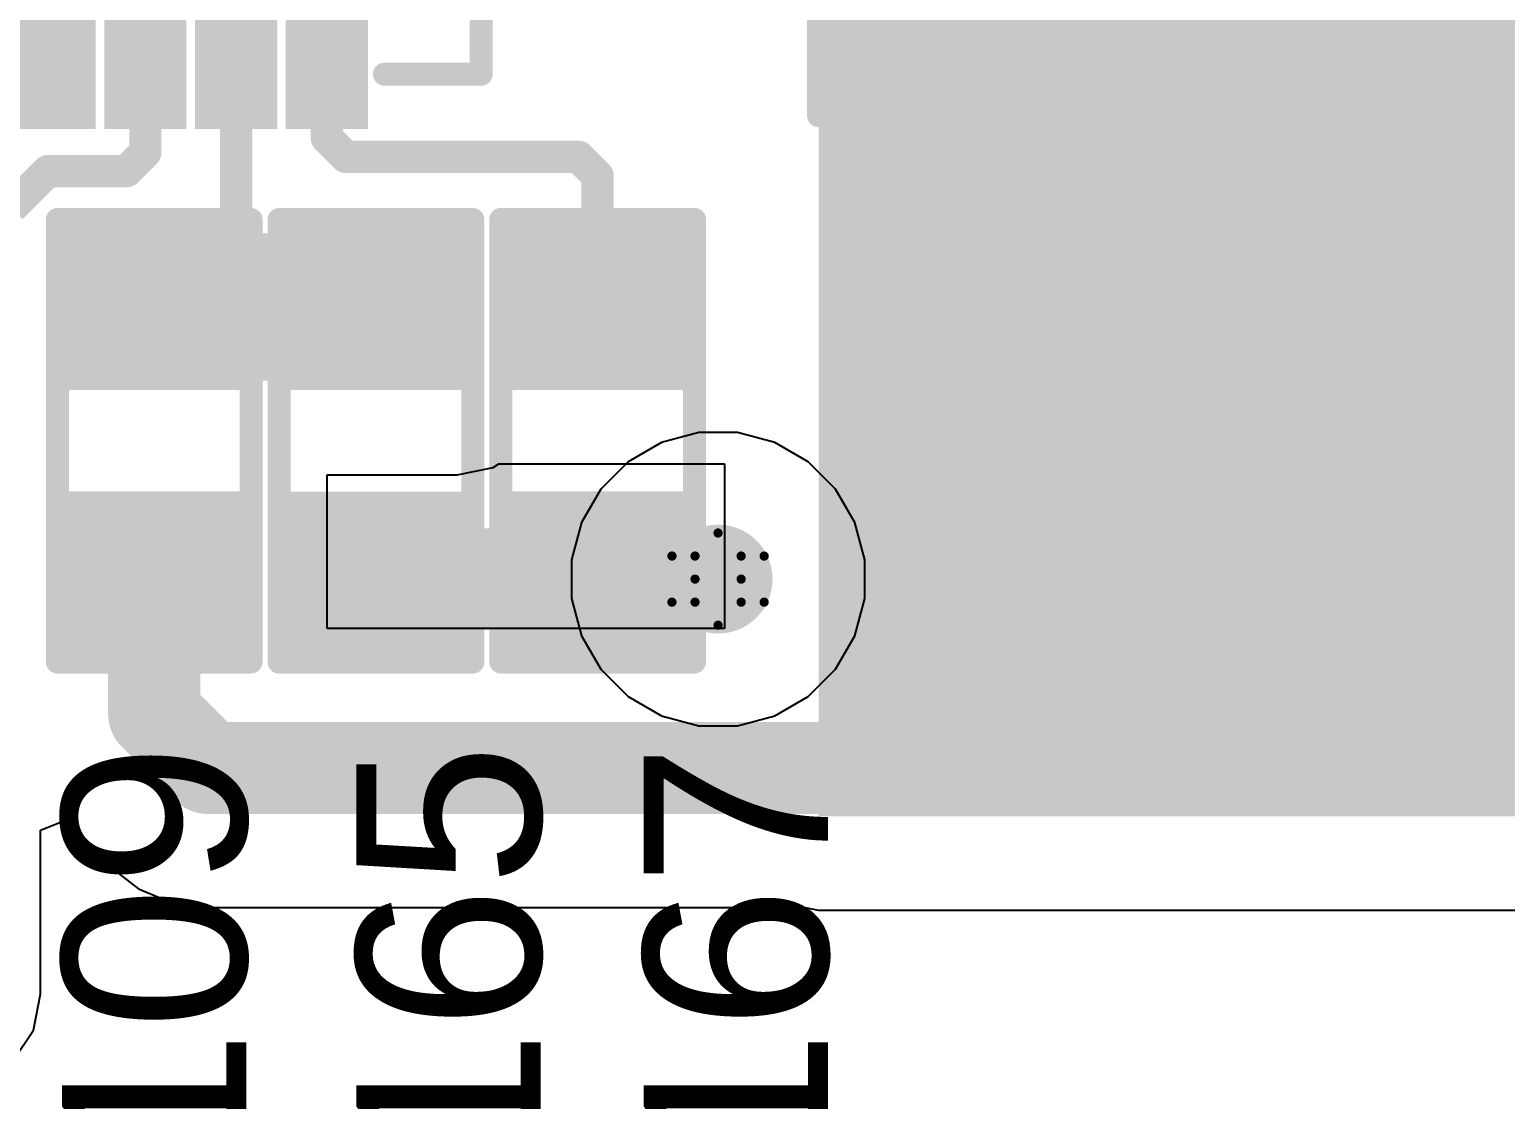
# Model space of a CAD drawing. Header units: inches. Extents: x -3 to 5437, y -3 to 5435.
# Drawn here: x 59.19 to 67.32, y 51.69 to 57.59 of the extents above; entities that cross this region are included whole.
import ezdxf

# ---------------------------------------------------------------- set-up
doc = ezdxf.new("R2010")
doc.units = ezdxf.units.IN
for name, color, linetype in [('Bottom Layer', 5, 'Continuous'), ('Bottom Solder', 6, 'Continuous'), ('Drill Drawing', 1, 'Continuous'), ('GND', 16, 'Continuous'), ('PWR', 76, 'Continuous'), ('Top Layer', 1, 'Continuous'), ('Top Overlay', 2, 'Continuous'), ('Top Paste', 8, 'Continuous'), ('Top Solder', 216, 'Continuous'), ('Via Holes', 16, 'Continuous')]:
    doc.layers.add(name, color=color, linetype=linetype)
doc.styles.add('Arial', font='', dxfattribs={"height": 0.2})
doc.styles.get('Arial').set_extended_font_data('Arial')

# ---------------------------------------------------------------- blocks, each defined once
blk = doc.blocks.new('C___0805_14')
at = {"layer": 'Top Layer'}
for points in [[(-1.524, 0.762), (-0.508, 0.762), (-0.508, -0.762), (-1.524, -0.762)], [(0.508, 0.762), (1.524, 0.762), (1.524, -0.762), (0.508, -0.762)]]:
    blk.add_hatch(color=1, dxfattribs=at).paths.add_polyline_path(points)
at = {"layer": 'Top Paste'}
for points in [[(-1.524, 0.762), (-0.508, 0.762), (-0.508, -0.762), (-1.524, -0.762)], [(0.508, 0.762), (1.524, 0.762), (1.524, -0.762), (0.508, -0.762)]]:
    blk.add_hatch(color=8, dxfattribs=at).paths.add_polyline_path(points)
at = {"layer": 'Top Solder'}
for points in [[(-1.594, 0.832), (-0.438, 0.832), (-0.438, -0.832), (-1.594, -0.832)], [(0.438, 0.832), (1.594, 0.832), (1.594, -0.832), (0.438, -0.832)]]:
    blk.add_hatch(color=216, dxfattribs=at).paths.add_polyline_path(points)
at = {"layer": 'Top Overlay'}
for points in [[(-1.6256, -0.8636, 0.127, 0.127, 0), (-1.6256, 0.8636, 0.127, 0.127, 0)], [(-0.6096, 0.8636, 0.127, 0.127, 0), (-1.6256, 0.8636, 0.127, 0.127, 0)], [(1.6256, 0.8636, 0.127, 0.127, 0), (0.6096, 0.8636, 0.127, 0.127, 0)], [(1.6256, -0.8636, 0.127, 0.127, 0), (1.6256, 0.8636, 0.127, 0.127, 0)], [(-0.6096, -0.8636, 0.127, 0.127, 0), (-1.6256, -0.8636, 0.127, 0.127, 0)], [(1.6256, -0.8636, 0.127, 0.127, 0), (0.6096, -0.8636, 0.127, 0.127, 0)]]:
    blk.add_lwpolyline(points, format="xyseb", dxfattribs=at)
for points in [[(-1.6574, 0.8636, 0.0635, 0.0635, 1), (-1.5938, 0.8636, 0.0635, 0.0635, 1)], [(-1.6574, 0.8636, 0.0635, 0.0635, 1), (-1.5938, 0.8636, 0.0635, 0.0635, 1)], [(-0.6413, 0.8636, 0.0635, 0.0635, 1), (-0.5778, 0.8636, 0.0635, 0.0635, 1)], [(0.5778, 0.8636, 0.0635, 0.0635, 1), (0.6413, 0.8636, 0.0635, 0.0635, 1)], [(1.5938, 0.8636, 0.0635, 0.0635, 1), (1.6574, 0.8636, 0.0635, 0.0635, 1)], [(1.5938, 0.8636, 0.0635, 0.0635, 1), (1.6574, 0.8636, 0.0635, 0.0635, 1)], [(-1.6574, -0.8636, 0.0635, 0.0635, 1), (-1.5938, -0.8636, 0.0635, 0.0635, 1)], [(-1.6574, -0.8636, 0.0635, 0.0635, 1), (-1.5938, -0.8636, 0.0635, 0.0635, 1)], [(-0.6413, -0.8636, 0.0635, 0.0635, 1), (-0.5778, -0.8636, 0.0635, 0.0635, 1)], [(0.5778, -0.8636, 0.0635, 0.0635, 1), (0.6413, -0.8636, 0.0635, 0.0635, 1)], [(1.5938, -0.8636, 0.0635, 0.0635, 1), (1.6574, -0.8636, 0.0635, 0.0635, 1)], [(1.5938, -0.8636, 0.0635, 0.0635, 1), (1.6574, -0.8636, 0.0635, 0.0635, 1)]]:
    blk.add_lwpolyline(points, format="xyseb", close=True, dxfattribs=at)
blk = doc.blocks.new('C___0805_15')
at = {"layer": 'Top Layer'}
for points in [[(-1.524, 0.762), (-0.508, 0.762), (-0.508, -0.762), (-1.524, -0.762)], [(0.508, 0.762), (1.524, 0.762), (1.524, -0.762), (0.508, -0.762)]]:
    blk.add_hatch(color=1, dxfattribs=at).paths.add_polyline_path(points)
at = {"layer": 'Top Paste'}
for points in [[(-1.524, 0.762), (-0.508, 0.762), (-0.508, -0.762), (-1.524, -0.762)], [(0.508, 0.762), (1.524, 0.762), (1.524, -0.762), (0.508, -0.762)]]:
    blk.add_hatch(color=8, dxfattribs=at).paths.add_polyline_path(points)
at = {"layer": 'Top Solder'}
for points in [[(-1.594, 0.832), (-0.438, 0.832), (-0.438, -0.832), (-1.594, -0.832)], [(0.438, 0.832), (1.594, 0.832), (1.594, -0.832), (0.438, -0.832)]]:
    blk.add_hatch(color=216, dxfattribs=at).paths.add_polyline_path(points)
at = {"layer": 'Top Overlay'}
for points in [[(-1.6256, -0.8636, 0.127, 0.127, 0), (-1.6256, 0.8636, 0.127, 0.127, 0)], [(-0.6096, 0.8636, 0.127, 0.127, 0), (-1.6256, 0.8636, 0.127, 0.127, 0)], [(1.6256, 0.8636, 0.127, 0.127, 0), (0.6096, 0.8636, 0.127, 0.127, 0)], [(1.6256, -0.8636, 0.127, 0.127, 0), (1.6256, 0.8636, 0.127, 0.127, 0)], [(-0.6096, -0.8636, 0.127, 0.127, 0), (-1.6256, -0.8636, 0.127, 0.127, 0)], [(1.6256, -0.8636, 0.127, 0.127, 0), (0.6096, -0.8636, 0.127, 0.127, 0)]]:
    blk.add_lwpolyline(points, format="xyseb", dxfattribs=at)
for points in [[(-1.6574, 0.8636, 0.0635, 0.0635, 1), (-1.5938, 0.8636, 0.0635, 0.0635, 1)], [(-1.6574, 0.8636, 0.0635, 0.0635, 1), (-1.5938, 0.8636, 0.0635, 0.0635, 1)], [(-0.6413, 0.8636, 0.0635, 0.0635, 1), (-0.5778, 0.8636, 0.0635, 0.0635, 1)], [(0.5778, 0.8636, 0.0635, 0.0635, 1), (0.6413, 0.8636, 0.0635, 0.0635, 1)], [(1.5938, 0.8636, 0.0635, 0.0635, 1), (1.6574, 0.8636, 0.0635, 0.0635, 1)], [(1.5938, 0.8636, 0.0635, 0.0635, 1), (1.6574, 0.8636, 0.0635, 0.0635, 1)], [(-1.6574, -0.8636, 0.0635, 0.0635, 1), (-1.5938, -0.8636, 0.0635, 0.0635, 1)], [(-1.6574, -0.8636, 0.0635, 0.0635, 1), (-1.5938, -0.8636, 0.0635, 0.0635, 1)], [(-0.6413, -0.8636, 0.0635, 0.0635, 1), (-0.5778, -0.8636, 0.0635, 0.0635, 1)], [(0.5778, -0.8636, 0.0635, 0.0635, 1), (0.6413, -0.8636, 0.0635, 0.0635, 1)], [(1.5938, -0.8636, 0.0635, 0.0635, 1), (1.6574, -0.8636, 0.0635, 0.0635, 1)], [(1.5938, -0.8636, 0.0635, 0.0635, 1), (1.6574, -0.8636, 0.0635, 0.0635, 1)]]:
    blk.add_lwpolyline(points, format="xyseb", close=True, dxfattribs=at)
blk = doc.blocks.new('16_QFN__3_3___18')
at = {"layer": 'Top Layer'}
for points in [[(-0.875, 1.8), (-0.625, 1.8), (-0.625, 1.1), (-0.875, 1.1)], [(-0.375, 1.8), (-0.125, 1.8), (-0.125, 1.1), (-0.375, 1.1)], [(0.125, 1.8), (0.375, 1.8), (0.375, 1.1), (0.125, 1.1)], [(0.625, 1.8), (0.875, 1.8), (0.875, 1.1), (0.625, 1.1)], [(-1.1, 0.875), (-1.1, 0.625), (-1.8, 0.625), (-1.8, 0.875)], [(-0.85, 0.85), (0.85, 0.85), (0.85, -0.85), (-0.85, -0.85)], [(1.8, 0.875), (1.8, 0.625), (1.1, 0.625), (1.1, 0.875)], [(-1.1, 0.375), (-1.1, 0.125), (-1.8, 0.125), (-1.8, 0.375)], [(1.8, 0.375), (1.8, 0.125), (1.1, 0.125), (1.1, 0.375)], [(-1.1, -0.125), (-1.1, -0.375), (-1.8, -0.375), (-1.8, -0.125)], [(1.8, -0.125), (1.8, -0.375), (1.1, -0.375), (1.1, -0.125)], [(-1.1, -0.625), (-1.1, -0.875), (-1.8, -0.875), (-1.8, -0.625)], [(1.8, -0.625), (1.8, -0.875), (1.1, -0.875), (1.1, -0.625)], [(-0.875, -1.1), (-0.625, -1.1), (-0.625, -1.8), (-0.875, -1.8)], [(-0.375, -1.1), (-0.125, -1.1), (-0.125, -1.8), (-0.375, -1.8)], [(0.125, -1.1), (0.375, -1.1), (0.375, -1.8), (0.125, -1.8)], [(0.625, -1.1), (0.875, -1.1), (0.875, -1.8), (0.625, -1.8)]]:
    blk.add_hatch(color=1, dxfattribs=at).paths.add_polyline_path(points)
at = {"layer": 'Top Paste'}
for points in [[(-0.875, 1.8), (-0.625, 1.8), (-0.625, 1.1), (-0.875, 1.1)], [(-0.375, 1.8), (-0.125, 1.8), (-0.125, 1.1), (-0.375, 1.1)], [(0.125, 1.8), (0.375, 1.8), (0.375, 1.1), (0.125, 1.1)], [(0.625, 1.8), (0.875, 1.8), (0.875, 1.1), (0.625, 1.1)], [(-1.1, 0.875), (-1.1, 0.625), (-1.8, 0.625), (-1.8, 0.875)], [(-0.85, 0.85), (0.85, 0.85), (0.85, -0.85), (-0.85, -0.85)], [(1.8, 0.875), (1.8, 0.625), (1.1, 0.625), (1.1, 0.875)], [(-1.1, 0.375), (-1.1, 0.125), (-1.8, 0.125), (-1.8, 0.375)], [(1.8, 0.375), (1.8, 0.125), (1.1, 0.125), (1.1, 0.375)], [(-1.1, -0.125), (-1.1, -0.375), (-1.8, -0.375), (-1.8, -0.125)], [(1.8, -0.125), (1.8, -0.375), (1.1, -0.375), (1.1, -0.125)], [(-1.1, -0.625), (-1.1, -0.875), (-1.8, -0.875), (-1.8, -0.625)], [(1.8, -0.625), (1.8, -0.875), (1.1, -0.875), (1.1, -0.625)], [(-0.875, -1.1), (-0.625, -1.1), (-0.625, -1.8), (-0.875, -1.8)], [(-0.375, -1.1), (-0.125, -1.1), (-0.125, -1.8), (-0.375, -1.8)], [(0.125, -1.1), (0.375, -1.1), (0.375, -1.8), (0.125, -1.8)], [(0.625, -1.1), (0.875, -1.1), (0.875, -1.8), (0.625, -1.8)]]:
    blk.add_hatch(color=8, dxfattribs=at).paths.add_polyline_path(points)
at = {"layer": 'Top Solder'}
for points in [[(-0.9766, 1.9016), (-0.5234, 1.9016), (-0.5234, 0.9984), (-0.9766, 0.9984)], [(-0.4766, 1.9016), (-0.0234, 1.9016), (-0.0234, 0.9984), (-0.4766, 0.9984)], [(0.0234, 1.9016), (0.4766, 1.9016), (0.4766, 0.9984), (0.0234, 0.9984)], [(0.5234, 1.9016), (0.9766, 1.9016), (0.9766, 0.9984), (0.5234, 0.9984)], [(-0.9984, 0.9766), (-0.9984, 0.5234), (-1.9016, 0.5234), (-1.9016, 0.9766)], [(1.9016, 0.9766), (1.9016, 0.5234), (0.9984, 0.5234), (0.9984, 0.9766)], [(-0.9516, 0.9516), (0.9516, 0.9516), (0.9516, -0.9516), (-0.9516, -0.9516)], [(-0.9984, 0.4766), (-0.9984, 0.0234), (-1.9016, 0.0234), (-1.9016, 0.4766)], [(1.9016, 0.4766), (1.9016, 0.0234), (0.9984, 0.0234), (0.9984, 0.4766)], [(-0.9984, -0.0234), (-0.9984, -0.4766), (-1.9016, -0.4766), (-1.9016, -0.0234)], [(1.9016, -0.0234), (1.9016, -0.4766), (0.9984, -0.4766), (0.9984, -0.0234)], [(-0.9984, -0.5234), (-0.9984, -0.9766), (-1.9016, -0.9766), (-1.9016, -0.5234)], [(1.9016, -0.5234), (1.9016, -0.9766), (0.9984, -0.9766), (0.9984, -0.5234)], [(-0.9766, -0.9984), (-0.5234, -0.9984), (-0.5234, -1.9016), (-0.9766, -1.9016)], [(-0.4766, -0.9984), (-0.0234, -0.9984), (-0.0234, -1.9016), (-0.4766, -1.9016)], [(0.0234, -0.9984), (0.4766, -0.9984), (0.4766, -1.9016), (0.0234, -1.9016)], [(0.5234, -0.9984), (0.9766, -0.9984), (0.9766, -1.9016), (0.5234, -1.9016)]]:
    blk.add_hatch(color=216, dxfattribs=at).paths.add_polyline_path(points)
at = {"layer": 'Top Overlay'}
for points in [[(-1.6002, 1.0668, 0.127, 0.127, 0), (-1.6002, 1.6002, 0.127, 0.127, 0)], [(-1.0668, 1.6002, 0.127, 0.127, 0), (-1.6002, 1.6002, 0.127, 0.127, 0)], [(1.6002, 1.6002, 0.127, 0.127, 0), (1.0668, 1.6002, 0.127, 0.127, 0)], [(1.6002, 1.0668, 0.127, 0.127, 0), (1.6002, 1.6002, 0.127, 0.127, 0)], [(-1.9558, 0.762, 0.127, 0.127, 0), (-2.0828, 0.889, 0.127, 0.127, 0)], [(-2.0828, 0.635, 0.127, 0.127, 0), (-2.0828, 0.889, 0.127, 0.127, 0)], [(-2.0828, 0.635, 0.127, 0.127, 0), (-1.9558, 0.762, 0.127, 0.127, 0)], [(-1.6002, -1.6002, 0.127, 0.127, 0), (-1.6002, -1.0668, 0.127, 0.127, 0)], [(1.6002, -1.6002, 0.127, 0.127, 0), (1.6002, -1.0668, 0.127, 0.127, 0)], [(-1.0668, -1.6002, 0.127, 0.127, 0), (-1.6002, -1.6002, 0.127, 0.127, 0)], [(1.6002, -1.6002, 0.127, 0.127, 0), (1.0668, -1.6002, 0.127, 0.127, 0)]]:
    blk.add_lwpolyline(points, format="xyseb", dxfattribs=at)
for points in [[(-1.632, 1.6002, 0.0635, 0.0635, 1), (-1.5684, 1.6002, 0.0635, 0.0635, 1)], [(-1.632, 1.6002, 0.0635, 0.0635, 1), (-1.5684, 1.6002, 0.0635, 0.0635, 1)], [(-1.0985, 1.6002, 0.0635, 0.0635, 1), (-1.0351, 1.6002, 0.0635, 0.0635, 1)], [(1.035, 1.6002, 0.0635, 0.0635, 1), (1.0985, 1.6002, 0.0635, 0.0635, 1)], [(1.5684, 1.6002, 0.0635, 0.0635, 1), (1.6319, 1.6002, 0.0635, 0.0635, 1)], [(1.5684, 1.6002, 0.0635, 0.0635, 1), (1.6319, 1.6002, 0.0635, 0.0635, 1)], [(-1.632, 1.0668, 0.0635, 0.0635, 1), (-1.5684, 1.0668, 0.0635, 0.0635, 1)], [(1.5684, 1.0668, 0.0635, 0.0635, 1), (1.6319, 1.0668, 0.0635, 0.0635, 1)], [(-2.1145, 0.889, 0.0635, 0.0635, 1), (-2.0511, 0.889, 0.0635, 0.0635, 1)], [(-2.1145, 0.889, 0.0635, 0.0635, 1), (-2.0511, 0.889, 0.0635, 0.0635, 1)], [(-1.9875, 0.762, 0.0635, 0.0635, 1), (-1.9241, 0.762, 0.0635, 0.0635, 1)], [(-1.9875, 0.762, 0.0635, 0.0635, 1), (-1.9241, 0.762, 0.0635, 0.0635, 1)], [(-2.1145, 0.635, 0.0635, 0.0635, 1), (-2.0511, 0.635, 0.0635, 0.0635, 1)], [(-2.1145, 0.635, 0.0635, 0.0635, 1), (-2.0511, 0.635, 0.0635, 0.0635, 1)], [(-1.632, -1.0668, 0.0635, 0.0635, 1), (-1.5684, -1.0668, 0.0635, 0.0635, 1)], [(1.5684, -1.0668, 0.0635, 0.0635, 1), (1.6319, -1.0668, 0.0635, 0.0635, 1)], [(-1.632, -1.6002, 0.0635, 0.0635, 1), (-1.5684, -1.6002, 0.0635, 0.0635, 1)], [(-1.632, -1.6002, 0.0635, 0.0635, 1), (-1.5684, -1.6002, 0.0635, 0.0635, 1)], [(-1.0985, -1.6002, 0.0635, 0.0635, 1), (-1.0351, -1.6002, 0.0635, 0.0635, 1)], [(1.035, -1.6002, 0.0635, 0.0635, 1), (1.0985, -1.6002, 0.0635, 0.0635, 1)], [(1.5684, -1.6002, 0.0635, 0.0635, 1), (1.6319, -1.6002, 0.0635, 0.0635, 1)], [(1.5684, -1.6002, 0.0635, 0.0635, 1), (1.6319, -1.6002, 0.0635, 0.0635, 1)]]:
    blk.add_lwpolyline(points, format="xyseb", close=True, dxfattribs=at)
blk = doc.blocks.new('R___0603_19')
at = {"layer": 'Top Layer'}
for points in [[(-0.381, 0.4445), (-0.381, -0.4445), (-1.143, -0.4445), (-1.143, 0.4445)], [(1.143, 0.4445), (1.143, -0.4445), (0.381, -0.4445), (0.381, 0.4445)]]:
    blk.add_hatch(color=1, dxfattribs=at).paths.add_polyline_path(points)
at = {"layer": 'Top Paste'}
for points in [[(-0.381, 0.4445), (-0.381, -0.4445), (-1.143, -0.4445), (-1.143, 0.4445)], [(1.143, 0.4445), (1.143, -0.4445), (0.381, -0.4445), (0.381, 0.4445)]]:
    blk.add_hatch(color=8, dxfattribs=at).paths.add_polyline_path(points)
at = {"layer": 'Top Solder'}
for points in [[(-0.2794, 0.5461), (-0.2794, -0.5461), (-1.2446, -0.5461), (-1.2446, 0.5461)], [(1.2446, 0.5461), (1.2446, -0.5461), (0.2794, -0.5461), (0.2794, 0.5461)]]:
    blk.add_hatch(color=216, dxfattribs=at).paths.add_polyline_path(points)
at = {"layer": 'Top Overlay'}
for points in [[(-1.2192, 0.5334, 0.127, 0.127, 0), (-1.2192, -0.5334, 0.127, 0.127, 0)], [(-1.2192, 0.5334, 0.127, 0.127, 0), (1.2192, 0.5334, 0.127, 0.127, 0)], [(1.2192, 0.5334, 0.127, 0.127, 0), (1.2192, -0.5334, 0.127, 0.127, 0)], [(-1.2192, -0.5334, 0.127, 0.127, 0), (1.2192, -0.5334, 0.127, 0.127, 0)]]:
    blk.add_lwpolyline(points, format="xyseb", dxfattribs=at)
for points in [[(-1.25095, 0.5334, 0.0635, 0.0635, 1), (-1.18745, 0.5334, 0.0635, 0.0635, 1)], [(-1.25095, 0.5334, 0.0635, 0.0635, 1), (-1.18745, 0.5334, 0.0635, 0.0635, 1)], [(1.18745, 0.5334, 0.0635, 0.0635, 1), (1.25095, 0.5334, 0.0635, 0.0635, 1)], [(1.18745, 0.5334, 0.0635, 0.0635, 1), (1.25095, 0.5334, 0.0635, 0.0635, 1)], [(-1.25095, -0.5334, 0.0635, 0.0635, 1), (-1.18745, -0.5334, 0.0635, 0.0635, 1)], [(-1.25095, -0.5334, 0.0635, 0.0635, 1), (-1.18745, -0.5334, 0.0635, 0.0635, 1)], [(1.18745, -0.5334, 0.0635, 0.0635, 1), (1.25095, -0.5334, 0.0635, 0.0635, 1)], [(1.18745, -0.5334, 0.0635, 0.0635, 1), (1.25095, -0.5334, 0.0635, 0.0635, 1)]]:
    blk.add_lwpolyline(points, format="xyseb", close=True, dxfattribs=at)
blk = doc.blocks.new('R___0603_21')
at = {"layer": 'Top Layer'}
for points in [[(-0.381, 0.4445), (-0.381, -0.4445), (-1.143, -0.4445), (-1.143, 0.4445)], [(1.143, 0.4445), (1.143, -0.4445), (0.381, -0.4445), (0.381, 0.4445)]]:
    blk.add_hatch(color=1, dxfattribs=at).paths.add_polyline_path(points)
at = {"layer": 'Top Paste'}
for points in [[(-0.381, 0.4445), (-0.381, -0.4445), (-1.143, -0.4445), (-1.143, 0.4445)], [(1.143, 0.4445), (1.143, -0.4445), (0.381, -0.4445), (0.381, 0.4445)]]:
    blk.add_hatch(color=8, dxfattribs=at).paths.add_polyline_path(points)
at = {"layer": 'Top Solder'}
for points in [[(-0.2794, 0.5461), (-0.2794, -0.5461), (-1.2446, -0.5461), (-1.2446, 0.5461)], [(1.2446, 0.5461), (1.2446, -0.5461), (0.2794, -0.5461), (0.2794, 0.5461)]]:
    blk.add_hatch(color=216, dxfattribs=at).paths.add_polyline_path(points)
at = {"layer": 'Top Overlay'}
for points in [[(-1.2192, 0.5334, 0.127, 0.127, 0), (-1.2192, -0.5334, 0.127, 0.127, 0)], [(-1.2192, 0.5334, 0.127, 0.127, 0), (1.2192, 0.5334, 0.127, 0.127, 0)], [(1.2192, 0.5334, 0.127, 0.127, 0), (1.2192, -0.5334, 0.127, 0.127, 0)], [(-1.2192, -0.5334, 0.127, 0.127, 0), (1.2192, -0.5334, 0.127, 0.127, 0)]]:
    blk.add_lwpolyline(points, format="xyseb", dxfattribs=at)
for points in [[(-1.25095, 0.5334, 0.0635, 0.0635, 1), (-1.18745, 0.5334, 0.0635, 0.0635, 1)], [(-1.25095, 0.5334, 0.0635, 0.0635, 1), (-1.18745, 0.5334, 0.0635, 0.0635, 1)], [(1.18745, 0.5334, 0.0635, 0.0635, 1), (1.25095, 0.5334, 0.0635, 0.0635, 1)], [(1.18745, 0.5334, 0.0635, 0.0635, 1), (1.25095, 0.5334, 0.0635, 0.0635, 1)], [(-1.25095, -0.5334, 0.0635, 0.0635, 1), (-1.18745, -0.5334, 0.0635, 0.0635, 1)], [(-1.25095, -0.5334, 0.0635, 0.0635, 1), (-1.18745, -0.5334, 0.0635, 0.0635, 1)], [(1.18745, -0.5334, 0.0635, 0.0635, 1), (1.25095, -0.5334, 0.0635, 0.0635, 1)], [(1.18745, -0.5334, 0.0635, 0.0635, 1), (1.25095, -0.5334, 0.0635, 0.0635, 1)]]:
    blk.add_lwpolyline(points, format="xyseb", close=True, dxfattribs=at)
blk = doc.blocks.new('R___0603_27')
at = {"layer": 'Top Layer'}
for points in [[(-0.381, 0.4445), (-0.381, -0.4445), (-1.143, -0.4445), (-1.143, 0.4445)], [(1.143, 0.4445), (1.143, -0.4445), (0.381, -0.4445), (0.381, 0.4445)]]:
    blk.add_hatch(color=1, dxfattribs=at).paths.add_polyline_path(points)
at = {"layer": 'Top Paste'}
for points in [[(-0.381, 0.4445), (-0.381, -0.4445), (-1.143, -0.4445), (-1.143, 0.4445)], [(1.143, 0.4445), (1.143, -0.4445), (0.381, -0.4445), (0.381, 0.4445)]]:
    blk.add_hatch(color=8, dxfattribs=at).paths.add_polyline_path(points)
at = {"layer": 'Top Solder'}
for points in [[(-0.2794, 0.5461), (-0.2794, -0.5461), (-1.2446, -0.5461), (-1.2446, 0.5461)], [(1.2446, 0.5461), (1.2446, -0.5461), (0.2794, -0.5461), (0.2794, 0.5461)]]:
    blk.add_hatch(color=216, dxfattribs=at).paths.add_polyline_path(points)
at = {"layer": 'Top Overlay'}
for points in [[(-1.2192, -0.5334, 0.127, 0.127, 0), (-1.2192, 0.5334, 0.127, 0.127, 0)], [(1.2192, 0.5334, 0.127, 0.127, 0), (-1.2192, 0.5334, 0.127, 0.127, 0)], [(1.2192, -0.5334, 0.127, 0.127, 0), (1.2192, 0.5334, 0.127, 0.127, 0)], [(1.2192, -0.5334, 0.127, 0.127, 0), (-1.2192, -0.5334, 0.127, 0.127, 0)]]:
    blk.add_lwpolyline(points, format="xyseb", dxfattribs=at)
for points in [[(-1.25095, 0.5334, 0.0635, 0.0635, 1), (-1.18745, 0.5334, 0.0635, 0.0635, 1)], [(-1.25095, 0.5334, 0.0635, 0.0635, 1), (-1.18745, 0.5334, 0.0635, 0.0635, 1)], [(1.18745, 0.5334, 0.0635, 0.0635, 1), (1.25095, 0.5334, 0.0635, 0.0635, 1)], [(1.18745, 0.5334, 0.0635, 0.0635, 1), (1.25095, 0.5334, 0.0635, 0.0635, 1)], [(-1.25095, -0.5334, 0.0635, 0.0635, 1), (-1.18745, -0.5334, 0.0635, 0.0635, 1)], [(-1.25095, -0.5334, 0.0635, 0.0635, 1), (-1.18745, -0.5334, 0.0635, 0.0635, 1)], [(1.18745, -0.5334, 0.0635, 0.0635, 1), (1.25095, -0.5334, 0.0635, 0.0635, 1)], [(1.18745, -0.5334, 0.0635, 0.0635, 1), (1.25095, -0.5334, 0.0635, 0.0635, 1)]]:
    blk.add_lwpolyline(points, format="xyseb", close=True, dxfattribs=at)

msp = doc.modelspace()

# ---------------------------------------------------------------- hatches: boundary and pattern name
at = {"layer": 'Bottom Layer'}
h = msp.add_hatch(color=5, dxfattribs=at)
edge = h.paths.add_edge_path()
edge.add_arc((62.9844, 54.5587), 0.3, 0, 360)
at = {"layer": 'Bottom Solder'}
h = msp.add_hatch(color=6, dxfattribs=at)
edge = h.paths.add_edge_path()
edge.add_arc((62.9844, 54.5587), 0.15, 0, 360)
at = {"layer": 'GND'}
h = msp.add_hatch(color=16, dxfattribs=at)
edge = h.paths.add_edge_path()
edge.add_arc((62.9844, 54.5587), 0.3, 0, 360)
at = {"layer": 'PWR'}
h = msp.add_hatch(color=76, dxfattribs=at)
edge = h.paths.add_edge_path()
edge.add_arc((62.9844, 54.5587), 0.3, 0, 360)
at = {"layer": 'Top Layer'}
for points in [[(63.5384, 53.2523), (70.993, 53.2523), (70.993, 58.8164), (63.5384, 58.8164)], [(63.5384, 56.3118), (74.5998, 56.3118), (74.5998, 58.8164), (63.5384, 58.8164)], [(59.4336, 55.6514), (61.5476, 55.6514), (61.5476, 56.4638), (59.4336, 56.4638)]]:
    msp.add_hatch(color=1, dxfattribs=at).paths.add_polyline_path(points)
h = msp.add_hatch(color=1, dxfattribs=at)
edge = h.paths.add_edge_path()
edge.add_arc((62.9844, 54.5587), 0.3, 0, 360)
at = {"layer": 'Top Solder'}
h = msp.add_hatch(color=216, dxfattribs=at)
edge = h.paths.add_edge_path()
edge.add_arc((62.9844, 54.5587), 0.15, 0, 360)
at = {"layer": 'Via Holes'}
h = msp.add_hatch(color=7, dxfattribs=at)
edge = h.paths.add_edge_path()
edge.add_arc((62.9844, 54.5587), 0.15, 0, 360)

# ---------------------------------------------------------------- linework, layer by layer
at = {"layer": 'Drill Drawing'}
for points in [[(62.8574, 54.6857, 0.0508, 0.0508, 0), (62.9844, 54.8127, 0.0508, 0.0508, 0)], [(62.9844, 54.8127, 0.0508, 0.0508, 0), (63.1114, 54.6857, 0.0508, 0.0508, 0)], [(62.7304, 54.6857, 0.0508, 0.0508, 0), (62.8574, 54.5587, 0.0508, 0.0508, 0)], [(62.7304, 54.6857, 0.0508, 0.0508, 0), (62.8574, 54.6857, 0.0508, 0.0508, 0)], [(63.1114, 54.6857, 0.0508, 0.0508, 0), (63.2384, 54.6857, 0.0508, 0.0508, 0)], [(63.1114, 54.5587, 0.0508, 0.0508, 0), (63.2384, 54.6857, 0.0508, 0.0508, 0)], [(62.7304, 54.4317, 0.0508, 0.0508, 0), (62.8574, 54.5587, 0.0508, 0.0508, 0)], [(63.1114, 54.5587, 0.0508, 0.0508, 0), (63.2384, 54.4317, 0.0508, 0.0508, 0)], [(62.7304, 54.4317, 0.0508, 0.0508, 0), (62.8574, 54.4317, 0.0508, 0.0508, 0)], [(62.8574, 54.4317, 0.0508, 0.0508, 0), (62.9844, 54.3047, 0.0508, 0.0508, 0)], [(62.9844, 54.3047, 0.0508, 0.0508, 0), (63.1114, 54.4317, 0.0508, 0.0508, 0)], [(63.1114, 54.4317, 0.0508, 0.0508, 0), (63.2384, 54.4317, 0.0508, 0.0508, 0)]]:
    msp.add_lwpolyline(points, format="xyseb", dxfattribs=at)
for points in [[(62.9717, 54.8127, 0.0254, 0.0254, 1), (62.9971, 54.8127, 0.0254, 0.0254, 1)], [(62.9717, 54.8127, 0.0254, 0.0254, 1), (62.9971, 54.8127, 0.0254, 0.0254, 1)], [(62.7177, 54.6857, 0.0254, 0.0254, 1), (62.7431, 54.6857, 0.0254, 0.0254, 1)], [(62.7177, 54.6857, 0.0254, 0.0254, 1), (62.7431, 54.6857, 0.0254, 0.0254, 1)], [(62.8447, 54.6857, 0.0254, 0.0254, 1), (62.8701, 54.6857, 0.0254, 0.0254, 1)], [(62.8447, 54.6857, 0.0254, 0.0254, 1), (62.8701, 54.6857, 0.0254, 0.0254, 1)], [(63.0987, 54.6857, 0.0254, 0.0254, 1), (63.1241, 54.6857, 0.0254, 0.0254, 1)], [(63.0987, 54.6857, 0.0254, 0.0254, 1), (63.1241, 54.6857, 0.0254, 0.0254, 1)], [(63.2257, 54.6857, 0.0254, 0.0254, 1), (63.2511, 54.6857, 0.0254, 0.0254, 1)], [(63.2257, 54.6857, 0.0254, 0.0254, 1), (63.2511, 54.6857, 0.0254, 0.0254, 1)], [(62.8447, 54.5587, 0.0254, 0.0254, 1), (62.8701, 54.5587, 0.0254, 0.0254, 1)], [(62.8447, 54.5587, 0.0254, 0.0254, 1), (62.8701, 54.5587, 0.0254, 0.0254, 1)], [(63.0987, 54.5587, 0.0254, 0.0254, 1), (63.1241, 54.5587, 0.0254, 0.0254, 1)], [(63.0987, 54.5587, 0.0254, 0.0254, 1), (63.1241, 54.5587, 0.0254, 0.0254, 1)], [(62.7177, 54.4317, 0.0254, 0.0254, 1), (62.7431, 54.4317, 0.0254, 0.0254, 1)], [(62.7177, 54.4317, 0.0254, 0.0254, 1), (62.7431, 54.4317, 0.0254, 0.0254, 1)], [(62.8447, 54.4317, 0.0254, 0.0254, 1), (62.8701, 54.4317, 0.0254, 0.0254, 1)], [(62.8447, 54.4317, 0.0254, 0.0254, 1), (62.8701, 54.4317, 0.0254, 0.0254, 1)], [(63.0987, 54.4317, 0.0254, 0.0254, 1), (63.1241, 54.4317, 0.0254, 0.0254, 1)], [(63.0987, 54.4317, 0.0254, 0.0254, 1), (63.1241, 54.4317, 0.0254, 0.0254, 1)], [(63.2257, 54.4317, 0.0254, 0.0254, 1), (63.2511, 54.4317, 0.0254, 0.0254, 1)], [(63.2257, 54.4317, 0.0254, 0.0254, 1), (63.2511, 54.4317, 0.0254, 0.0254, 1)], [(62.9717, 54.3047, 0.0254, 0.0254, 1), (62.9971, 54.3047, 0.0254, 0.0254, 1)], [(62.9717, 54.3047, 0.0254, 0.0254, 1), (62.9971, 54.3047, 0.0254, 0.0254, 1)]]:
    msp.add_lwpolyline(points, format="xyseb", close=True, dxfattribs=at)
at = {"layer": 'PWR'}
for p, q in [((62.6726, 55.3116), (62.4883, 55.2053)), ((62.8781, 55.3667), (62.6726, 55.3116)), ((63.0908, 55.3667), (62.8781, 55.3667)), ((63.2963, 55.3116), (63.0908, 55.3667)), ((63.4806, 55.2053), (63.2963, 55.3116)), ((62.4883, 55.2053), (62.3379, 55.0548)), ((63.631, 55.0548), (63.4806, 55.2053)), ((62.3379, 55.0548), (62.2315, 54.8706)), ((63.7374, 54.8706), (63.631, 55.0548)), ((62.2315, 54.8706), (62.1764, 54.6651)), ((63.7924, 54.6651), (63.7374, 54.8706)), ((62.1764, 54.6651), (62.1764, 54.4523)), ((63.7924, 54.4523), (63.7924, 54.6651)), ((62.1764, 54.4523), (62.2315, 54.2468)), ((63.7374, 54.2468), (63.7924, 54.4523)), ((62.2315, 54.2468), (62.3379, 54.0626)), ((63.631, 54.0626), (63.7374, 54.2468)), ((62.3379, 54.0626), (62.4883, 53.9121)), ((63.4806, 53.9121), (63.631, 54.0626)), ((62.4883, 53.9121), (62.6726, 53.8058)), ((63.2963, 53.8058), (63.4806, 53.9121)), ((62.6726, 53.8058), (62.8781, 53.7507)), ((62.8781, 53.7507), (63.0908, 53.7507)), ((63.0908, 53.7507), (63.2963, 53.8058))]:
    msp.add_line(p, q, dxfattribs=at)
at = {"layer": 'Top Layer'}
for p, q in [((60.8306, 54.2864), (60.8306, 55.1334)), ((60.8306, 55.1334), (61.5476, 55.1334)), ((61.5476, 55.1334), (61.7458, 55.1729)), ((61.7458, 55.1729), (61.7772, 55.1938)), ((61.7772, 55.1938), (62.052, 55.1938)), ((62.052, 55.1938), (62.052, 55.1942)), ((62.052, 55.1942), (63.0205, 55.1942)), ((63.0205, 55.1942), (63.0205, 54.2864)), ((63.0205, 54.2864), (60.8306, 54.2864)), ((59.2524, 53.1746), (59.3794, 53.2272)), ((59.3794, 53.2272), (59.6322, 52.9743)), ((59.2524, 52.2718), (59.2524, 53.1746)), ((59.6322, 52.9743), (59.6322, 52.9743)), ((59.6322, 52.9743), (59.7914, 52.8522)), ((59.7914, 52.8522), (59.9768, 52.7754)), ((59.9768, 52.7754), (60.1757, 52.7492)), ((60.1757, 52.7492), (63.4636, 52.7492)), ((63.4636, 52.7492), (63.5384, 52.7343)), ((63.5384, 52.7343), (70.993, 52.7343)), ((59.2129, 52.0736), (59.2524, 52.2718)), ((59.1007, 51.9056), (59.2129, 52.0736))]:
    msp.add_line(p, q, dxfattribs=at)
for points in [[(58.6805, 57.4914, 0.1778, 0.1778, 0), (59.3293, 57.4914, 0.1778, 0.1778, 0)], [(59.8293, 56.9109, 0.1778, 0.1778, 0), (59.8293, 57.4914, 0.1778, 0.1778, 0)], [(60.3293, 56.0832, 0.1778, 0.1778, 0), (60.3293, 57.4914, 0.1778, 0.1778, 0)], [(60.8293, 56.9895, 0.1778, 0.1778, 0), (60.8293, 57.4914, 0.1778, 0.1778, 0)], [(59.7252, 56.8067, 0.1778, 0.1778, 0), (59.8293, 56.9109, 0.1778, 0.1778, 0)], [(60.8293, 56.9895, 0.1778, 0.1778, 0), (60.9335, 56.8853, 0.1778, 0.1778, 0)], [(60.9335, 56.8853, 0.1778, 0.1778, 0), (62.2166, 56.8853, 0.1778, 0.1778, 0)], [(62.2166, 56.8853, 0.1778, 0.1778, 0), (62.3208, 56.7811, 0.1778, 0.1778, 0)], [(59.0907, 56.6059, 0.1778, 0.1778, 0), (59.2916, 56.8067, 0.1778, 0.1778, 0)], [(59.2916, 56.8067, 0.1778, 0.1778, 0), (59.7252, 56.8067, 0.1778, 0.1778, 0)], [(62.3208, 56.0832, 0.1778, 0.1778, 0), (62.3208, 56.7811, 0.1778, 0.1778, 0)], [(59.878, 54.5591, 0.508, 0.508, 0), (59.8781, 54.5592, 0.508, 0.508, 0)], [(59.8781, 53.8154, 0.508, 0.508, 0), (59.8781, 54.5592, 0.508, 0.508, 0)], [(61.0996, 54.5587, 0.5588, 0.5588, 0), (62.9844, 54.5587, 0.5588, 0.5588, 0)], [(61.0995, 54.5588, 0.254, 0.254, 0), (61.0996, 54.5587, 0.254, 0.254, 0)], [(59.8781, 53.8154, 0.508, 0.508, 0), (60.1757, 53.5178, 0.508, 0.508, 0)], [(60.1757, 53.5178, 0.508, 0.508, 0), (64.0334, 53.5178, 0.508, 0.508, 0)]]:
    msp.add_lwpolyline(points, format="xyseb", dxfattribs=at)
for points in [[(59.2849, 57.4914, 0.0889, 0.0889, 1), (59.3738, 57.4914, 0.0889, 0.0889, 1)], [(59.7849, 57.4914, 0.0889, 0.0889, 1), (59.8738, 57.4914, 0.0889, 0.0889, 1)], [(60.2849, 57.4914, 0.0889, 0.0889, 1), (60.3738, 57.4914, 0.0889, 0.0889, 1)], [(60.7849, 57.4914, 0.0889, 0.0889, 1), (60.8738, 57.4914, 0.0889, 0.0889, 1)], [(59.7849, 56.9109, 0.0889, 0.0889, 1), (59.8738, 56.9109, 0.0889, 0.0889, 1)], [(59.7849, 56.9109, 0.0889, 0.0889, 1), (59.8738, 56.9109, 0.0889, 0.0889, 1)], [(60.7849, 56.9895, 0.0889, 0.0889, 1), (60.8738, 56.9895, 0.0889, 0.0889, 1)], [(60.7849, 56.9895, 0.0889, 0.0889, 1), (60.8738, 56.9895, 0.0889, 0.0889, 1)], [(60.889, 56.8853, 0.0889, 0.0889, 1), (60.9779, 56.8853, 0.0889, 0.0889, 1)], [(60.889, 56.8853, 0.0889, 0.0889, 1), (60.9779, 56.8853, 0.0889, 0.0889, 1)], [(62.1722, 56.8853, 0.0889, 0.0889, 1), (62.2611, 56.8853, 0.0889, 0.0889, 1)], [(62.1722, 56.8853, 0.0889, 0.0889, 1), (62.2611, 56.8853, 0.0889, 0.0889, 1)], [(59.2471, 56.8067, 0.0889, 0.0889, 1), (59.336, 56.8067, 0.0889, 0.0889, 1)], [(59.2471, 56.8067, 0.0889, 0.0889, 1), (59.336, 56.8067, 0.0889, 0.0889, 1)], [(59.6807, 56.8067, 0.0889, 0.0889, 1), (59.7696, 56.8067, 0.0889, 0.0889, 1)], [(59.6807, 56.8067, 0.0889, 0.0889, 1), (59.7696, 56.8067, 0.0889, 0.0889, 1)], [(62.2763, 56.7811, 0.0889, 0.0889, 1), (62.3652, 56.7811, 0.0889, 0.0889, 1)], [(62.2763, 56.7811, 0.0889, 0.0889, 1), (62.3652, 56.7811, 0.0889, 0.0889, 1)], [(60.2849, 56.0832, 0.0889, 0.0889, 1), (60.3738, 56.0832, 0.0889, 0.0889, 1)], [(62.2763, 56.0832, 0.0889, 0.0889, 1), (62.3652, 56.0832, 0.0889, 0.0889, 1)], [(59.751, 54.5591, 0.254, 0.254, 1), (60.005, 54.5591, 0.254, 0.254, 1)], [(59.7511, 54.5592, 0.254, 0.254, 1), (60.0051, 54.5592, 0.254, 0.254, 1)], [(59.7511, 54.5592, 0.254, 0.254, 1), (60.0051, 54.5592, 0.254, 0.254, 1)], [(60.9599, 54.5587, 0.2794, 0.2794, 1), (61.2393, 54.5587, 0.2794, 0.2794, 1)], [(62.8447, 54.5587, 0.2794, 0.2794, 1), (63.1241, 54.5587, 0.2794, 0.2794, 1)], [(61.036, 54.5588, 0.127, 0.127, 1), (61.163, 54.5588, 0.127, 0.127, 1)], [(61.0361, 54.5587, 0.127, 0.127, 1), (61.1631, 54.5587, 0.127, 0.127, 1)], [(59.7511, 53.8154, 0.254, 0.254, 1), (60.0051, 53.8154, 0.254, 0.254, 1)], [(59.7511, 53.8154, 0.254, 0.254, 1), (60.0051, 53.8154, 0.254, 0.254, 1)], [(60.0487, 53.5178, 0.254, 0.254, 1), (60.3027, 53.5178, 0.254, 0.254, 1)], [(60.0487, 53.5178, 0.254, 0.254, 1), (60.3027, 53.5178, 0.254, 0.254, 1)], [(63.9064, 53.5178, 0.254, 0.254, 1), (64.1604, 53.5178, 0.254, 0.254, 1)]]:
    msp.add_lwpolyline(points, format="xyseb", close=True, dxfattribs=at)

# ---------------------------------------------------------------- block references
for name, p, rotation in [('16_QFN__3_3___18', (60.0793, 58.9414), 270), ('C___0805_15', (64.402, 58.7382), 270), ('C___0805_14', (66.3578, 58.7382), 270), ('R___0603_27', (59.8781, 55.3212), 270), ('R___0603_21', (61.0995, 55.3208), 90), ('R___0603_19', (62.3208, 55.3212), 90)]:
    msp.add_blockref(name, p, dxfattribs=dict(rotation=rotation))

# ---------------------------------------------------------------- texts
at = {"layer": 'Top Overlay', "style": 'Arial'}
for s, p in [('R109', (60.386, 50.2612)), ('R165', (62.0075, 50.2612)), ('R167', (63.5899, 50.2612))]:
    msp.add_text(s, height=1.016, rotation=90, dxfattribs=at).set_placement(p)

doc.saveas('drawing.dxf')
